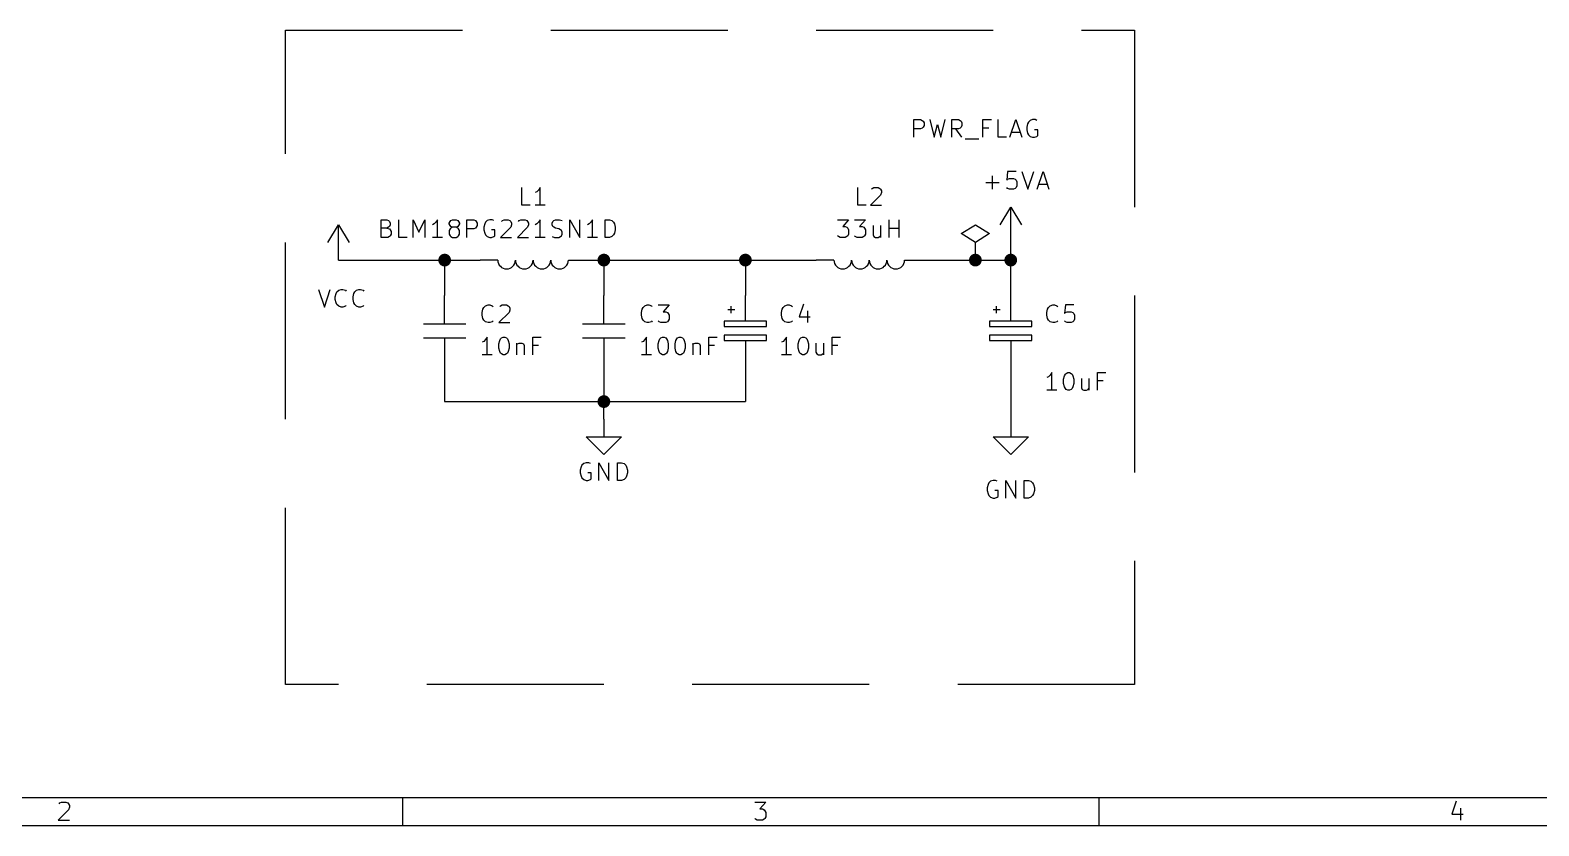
# Model space of a CAD drawing. Extents: x 0.4 to 16.1, y -11.3 to -0.4.
# Drawn here: x 3.279 to 7.543, y -11.299 to -9.05 of the extents above; entities that cross this region are included whole.
import ezdxf

# ---------------------------------------------------------------- set-up
doc = ezdxf.new("R2010")
doc.units = 0
doc.header["$MEASUREMENT"] = 0
doc.linetypes.add('DASHED', pattern=[0.75, 0.5, -0.25])
for name, color, linetype in [('BLUE3', 171, 'CONTINUOUS'), ('CYAN2', 4, 'CONTINUOUS'), ('GREEN3', 91, 'CONTINUOUS'), ('RED2', 1, 'CONTINUOUS')]:
    doc.layers.add(name, color=color, linetype=linetype)

msp = doc.modelspace()

# ---------------------------------------------------------------- linework, layer by layer
at = {"layer": 'BLUE3', "linetype": 'DASHED'}
for p, q in [((4, -10.9), (4, -9.05)), ((4, -9.05), (6.4, -9.05)), ((6.4, -9.05), (6.4, -10.9)), ((6.4, -10.9), (4, -10.9))]:
    msp.add_line(p, q, dxfattribs=at)
at = {"layer": 'CYAN2', "linetype": 'CONTINUOUS'}
for p, q in [((5.7762, -9.3528), (5.7762, -9.3028)), ((5.7762, -9.3028), (5.7952, -9.3028)), ((5.7762, -9.3528), (5.7762, -9.3028)), ((5.7762, -9.3028), (5.7952, -9.3028)), ((5.7952, -9.329), (5.7762, -9.329)), ((5.7952, -9.329), (5.7762, -9.329)), ((5.7952, -9.3028), (5.8, -9.3052)), ((5.7952, -9.3028), (5.8, -9.3052)), ((5.8, -9.3266), (5.7952, -9.329)), ((5.8, -9.3266), (5.7952, -9.329)), ((5.8, -9.3052), (5.8024, -9.3076)), ((5.8, -9.3052), (5.8024, -9.3076)), ((5.8024, -9.3242), (5.8, -9.3266)), ((5.8024, -9.3242), (5.8, -9.3266)), ((5.8024, -9.3076), (5.8048, -9.3123)), ((5.8024, -9.3076), (5.8048, -9.3123)), ((5.8048, -9.3195), (5.8024, -9.3242)), ((5.8048, -9.3195), (5.8024, -9.3242)), ((5.8048, -9.3123), (5.8048, -9.3195)), ((5.8048, -9.3123), (5.8048, -9.3195)), ((5.8214, -9.3028), (5.8333, -9.3528)), ((5.8214, -9.3028), (5.8333, -9.3528)), ((5.8333, -9.3528), (5.8429, -9.3171)), ((5.8333, -9.3528), (5.8429, -9.3171)), ((5.8429, -9.3171), (5.8524, -9.3528)), ((5.8429, -9.3171), (5.8524, -9.3528)), ((5.8524, -9.3528), (5.8643, -9.3028)), ((5.8524, -9.3528), (5.8643, -9.3028)), ((5.8833, -9.3528), (5.8833, -9.3028)), ((5.8833, -9.3028), (5.9024, -9.3028)), ((5.8833, -9.3528), (5.8833, -9.3028)), ((5.8833, -9.3028), (5.9024, -9.3028)), ((5.9024, -9.329), (5.8833, -9.329)), ((5.9024, -9.329), (5.8833, -9.329)), ((5.9119, -9.3528), (5.8952, -9.329)), ((5.9119, -9.3528), (5.8952, -9.329)), ((5.9024, -9.3028), (5.9071, -9.3052)), ((5.9024, -9.3028), (5.9071, -9.3052)), ((5.9071, -9.3266), (5.9024, -9.329)), ((5.9071, -9.3266), (5.9024, -9.329)), ((5.9071, -9.3052), (5.9095, -9.3076)), ((5.9071, -9.3052), (5.9095, -9.3076)), ((5.9095, -9.3242), (5.9071, -9.3266)), ((5.9095, -9.3242), (5.9071, -9.3266)), ((5.9095, -9.3076), (5.9119, -9.3123)), ((5.9095, -9.3076), (5.9119, -9.3123)), ((5.9119, -9.3195), (5.9095, -9.3242)), ((5.9119, -9.3195), (5.9095, -9.3242)), ((5.9119, -9.3123), (5.9119, -9.3195)), ((5.9119, -9.3123), (5.9119, -9.3195)), ((5.9714, -9.3528), (5.9714, -9.3028)), ((5.9714, -9.3028), (5.9952, -9.3028)), ((5.9714, -9.3528), (5.9714, -9.3028)), ((5.9714, -9.3028), (5.9952, -9.3028)), ((5.9881, -9.3266), (5.9714, -9.3266)), ((5.9881, -9.3266), (5.9714, -9.3266)), ((6.0143, -9.3528), (6.0143, -9.3028)), ((6.0143, -9.3528), (6.0143, -9.3028)), ((6.0476, -9.3528), (6.0643, -9.3028)), ((6.0476, -9.3528), (6.0643, -9.3028)), ((6.0643, -9.3028), (6.081, -9.3528)), ((6.0643, -9.3028), (6.081, -9.3528)), ((6.0976, -9.3147), (6.0952, -9.3242)), ((6.0976, -9.3147), (6.0952, -9.3242)), ((6.0952, -9.3242), (6.0952, -9.3314)), ((6.0952, -9.3242), (6.0952, -9.3314)), ((6.0952, -9.3314), (6.0976, -9.3409)), ((6.0952, -9.3314), (6.0976, -9.3409)), ((6.1, -9.3099), (6.0976, -9.3147)), ((6.1, -9.3099), (6.0976, -9.3147)), ((6.1048, -9.3052), (6.1, -9.3099)), ((6.1048, -9.3052), (6.1, -9.3099)), ((6.1119, -9.3028), (6.1048, -9.3052)), ((6.1119, -9.3028), (6.1048, -9.3052)), ((6.119, -9.3028), (6.1119, -9.3028)), ((6.119, -9.3028), (6.1119, -9.3028)), ((6.1262, -9.3314), (6.1167, -9.3314)), ((6.1262, -9.3314), (6.1167, -9.3314)), ((6.1238, -9.3052), (6.119, -9.3028)), ((6.1238, -9.3052), (6.119, -9.3028)), ((6.1262, -9.348), (6.1262, -9.3314)), ((6.1262, -9.348), (6.1262, -9.3314)), ((5.9214, -9.3576), (5.9595, -9.3576)), ((5.9214, -9.3576), (5.9595, -9.3576)), ((6.0381, -9.3528), (6.0143, -9.3528)), ((6.0381, -9.3528), (6.0143, -9.3528)), ((6.0524, -9.3385), (6.0762, -9.3385)), ((6.0524, -9.3385), (6.0762, -9.3385)), ((6.0976, -9.3409), (6.1, -9.3457)), ((6.0976, -9.3409), (6.1, -9.3457)), ((6.1, -9.3457), (6.1048, -9.3504)), ((6.1, -9.3457), (6.1048, -9.3504)), ((6.1048, -9.3504), (6.1119, -9.3528)), ((6.1048, -9.3504), (6.1119, -9.3528)), ((6.1119, -9.3528), (6.1167, -9.3528)), ((6.1119, -9.3528), (6.1167, -9.3528)), ((6.1167, -9.3528), (6.1238, -9.3504)), ((6.1167, -9.3528), (6.1238, -9.3504)), ((6.1238, -9.3504), (6.1262, -9.348)), ((6.1238, -9.3504), (6.1262, -9.348)), ((5.9983, -9.4998), (5.9983, -9.4617)), ((5.9983, -9.4998), (5.9983, -9.4617)), ((6.0412, -9.4498), (6.0388, -9.4736)), ((6.0412, -9.4498), (6.0388, -9.4736)), ((6.065, -9.4498), (6.0412, -9.4498)), ((6.065, -9.4498), (6.0412, -9.4498)), ((6.0817, -9.4498), (6.0983, -9.4998)), ((6.0817, -9.4498), (6.0983, -9.4998)), ((6.0983, -9.4998), (6.115, -9.4498)), ((6.0983, -9.4998), (6.115, -9.4498)), ((6.1245, -9.4998), (6.1412, -9.4498)), ((6.1245, -9.4998), (6.1412, -9.4498)), ((6.1412, -9.4498), (6.1579, -9.4998)), ((6.1412, -9.4498), (6.1579, -9.4998)), ((4.6679, -9.5448), (4.6679, -9.4948)), ((4.7107, -9.5067), (4.706, -9.5091)), ((4.7155, -9.5019), (4.7107, -9.5067)), ((4.7202, -9.4948), (4.7155, -9.5019)), ((4.7202, -9.5448), (4.7202, -9.4948)), ((5.6179, -9.5448), (5.6179, -9.4948)), ((5.6179, -9.5448), (5.6179, -9.4948)), ((5.656, -9.4996), (5.6583, -9.4972)), ((5.656, -9.4996), (5.6583, -9.4972)), ((5.6583, -9.4972), (5.6631, -9.4948)), ((5.6583, -9.4972), (5.6631, -9.4948)), ((5.6631, -9.4948), (5.675, -9.4948)), ((5.6631, -9.4948), (5.675, -9.4948)), ((5.675, -9.4948), (5.6798, -9.4972)), ((5.675, -9.4948), (5.6798, -9.4972)), ((5.6798, -9.4972), (5.6821, -9.4996)), ((5.6798, -9.4972), (5.6821, -9.4996)), ((5.6821, -9.4996), (5.6845, -9.5043)), ((5.6821, -9.4996), (5.6845, -9.5043)), ((5.6845, -9.5043), (5.6845, -9.5091)), ((5.6845, -9.5043), (5.6845, -9.5091)), ((5.9793, -9.4808), (6.0174, -9.4808)), ((5.9793, -9.4808), (6.0174, -9.4808)), ((6.0388, -9.4736), (6.0412, -9.4712)), ((6.0388, -9.4736), (6.0412, -9.4712)), ((6.0412, -9.4974), (6.0388, -9.495)), ((6.0412, -9.4974), (6.0388, -9.495)), ((6.0412, -9.4712), (6.046, -9.4689)), ((6.0412, -9.4712), (6.046, -9.4689)), ((6.046, -9.4998), (6.0412, -9.4974)), ((6.046, -9.4998), (6.0412, -9.4974)), ((6.046, -9.4689), (6.0579, -9.4689)), ((6.046, -9.4689), (6.0579, -9.4689)), ((6.0579, -9.4998), (6.046, -9.4998)), ((6.0579, -9.4998), (6.046, -9.4998)), ((6.0579, -9.4689), (6.0626, -9.4712)), ((6.0579, -9.4689), (6.0626, -9.4712)), ((6.0626, -9.4974), (6.0579, -9.4998)), ((6.0626, -9.4974), (6.0579, -9.4998)), ((6.0626, -9.4712), (6.065, -9.4736)), ((6.0626, -9.4712), (6.065, -9.4736)), ((6.065, -9.495), (6.0626, -9.4974)), ((6.065, -9.495), (6.0626, -9.4974)), ((6.065, -9.4736), (6.0674, -9.4784)), ((6.065, -9.4736), (6.0674, -9.4784)), ((6.0674, -9.4903), (6.065, -9.495)), ((6.0674, -9.4903), (6.065, -9.495)), ((6.0674, -9.4784), (6.0674, -9.4903)), ((6.0674, -9.4784), (6.0674, -9.4903)), ((6.1293, -9.4855), (6.1531, -9.4855)), ((6.1293, -9.4855), (6.1531, -9.4855)), ((4.6917, -9.5448), (4.6679, -9.5448)), ((4.7345, -9.5448), (4.706, -9.5448)), ((5.6417, -9.5448), (5.6179, -9.5448)), ((5.6417, -9.5448), (5.6179, -9.5448)), ((5.6821, -9.5162), (5.6536, -9.5448)), ((5.6821, -9.5162), (5.6536, -9.5448)), ((5.6536, -9.5448), (5.6845, -9.5448)), ((5.6536, -9.5448), (5.6845, -9.5448)), ((5.6845, -9.5091), (5.6821, -9.5162)), ((5.6845, -9.5091), (5.6821, -9.5162)), ((4.2702, -9.6358), (4.2702, -9.5858)), ((4.2702, -9.5858), (4.2869, -9.5858)), ((4.2869, -9.5858), (4.2917, -9.5882)), ((4.2917, -9.5882), (4.2941, -9.5906)), ((4.2941, -9.5906), (4.2964, -9.5953)), ((4.3202, -9.6358), (4.3202, -9.5858)), ((4.3607, -9.6358), (4.3607, -9.5858)), ((4.3607, -9.5858), (4.3774, -9.6215)), ((4.3774, -9.6215), (4.3941, -9.5858)), ((4.3941, -9.5858), (4.3941, -9.6358)), ((4.425, -9.5929), (4.4202, -9.5977)), ((4.4298, -9.5858), (4.425, -9.5929)), ((4.4298, -9.6358), (4.4298, -9.5858)), ((4.4631, -9.5953), (4.4655, -9.5906)), ((4.4655, -9.5906), (4.4679, -9.5882)), ((4.4679, -9.5882), (4.4726, -9.5858)), ((4.4726, -9.5858), (4.4821, -9.5858)), ((4.4821, -9.5858), (4.4869, -9.5882)), ((4.4869, -9.5882), (4.4893, -9.5906)), ((4.4893, -9.5906), (4.4917, -9.5953)), ((4.5131, -9.6358), (4.5131, -9.5858)), ((4.5131, -9.5858), (4.5321, -9.5858)), ((4.5321, -9.5858), (4.5369, -9.5882)), ((4.5369, -9.5882), (4.5393, -9.5906)), ((4.5393, -9.5906), (4.5417, -9.5953)), ((4.5655, -9.5929), (4.5631, -9.5977)), ((4.5702, -9.5882), (4.5655, -9.5929)), ((4.5774, -9.5858), (4.5702, -9.5882)), ((4.5845, -9.5858), (4.5774, -9.5858)), ((4.5893, -9.5882), (4.5845, -9.5858)), ((4.6107, -9.5906), (4.6131, -9.5882)), ((4.6131, -9.5882), (4.6179, -9.5858)), ((4.6179, -9.5858), (4.6298, -9.5858)), ((4.6298, -9.5858), (4.6345, -9.5882)), ((4.6345, -9.5882), (4.6369, -9.5906)), ((4.6369, -9.5906), (4.6393, -9.5953)), ((4.6583, -9.5906), (4.6607, -9.5882)), ((4.6607, -9.5882), (4.6655, -9.5858)), ((4.6655, -9.5858), (4.6774, -9.5858)), ((4.6774, -9.5858), (4.6821, -9.5882)), ((4.6821, -9.5882), (4.6845, -9.5906)), ((4.6845, -9.5906), (4.6869, -9.5953)), ((4.7155, -9.5929), (4.7107, -9.5977)), ((4.7202, -9.5858), (4.7155, -9.5929)), ((4.7202, -9.6358), (4.7202, -9.5858)), ((4.7536, -9.5953), (4.7559, -9.5906)), ((4.7559, -9.5906), (4.7583, -9.5882)), ((4.7583, -9.5882), (4.7631, -9.5858)), ((4.7631, -9.5858), (4.775, -9.5858)), ((4.775, -9.5858), (4.7821, -9.5882)), ((4.8036, -9.6358), (4.8036, -9.5858)), ((4.8036, -9.5858), (4.8321, -9.6358)), ((4.8321, -9.6358), (4.8321, -9.5858)), ((4.8631, -9.5929), (4.8583, -9.5977)), ((4.8679, -9.5858), (4.8631, -9.5929)), ((4.8679, -9.6358), (4.8679, -9.5858)), ((4.9036, -9.6358), (4.9036, -9.5858)), ((4.9036, -9.5858), (4.9155, -9.5858)), ((4.9155, -9.5858), (4.9226, -9.5882)), ((4.9226, -9.5882), (4.9274, -9.5929)), ((4.9274, -9.5929), (4.9298, -9.5977)), ((5.5607, -9.5858), (5.5917, -9.5858)), ((5.5607, -9.5858), (5.5917, -9.5858)), ((5.5917, -9.5858), (5.575, -9.6049)), ((5.5917, -9.5858), (5.575, -9.6049)), ((5.6083, -9.5858), (5.6393, -9.5858)), ((5.6083, -9.5858), (5.6393, -9.5858)), ((5.6393, -9.5858), (5.6226, -9.6049)), ((5.6393, -9.5858), (5.6226, -9.6049)), ((5.7059, -9.6358), (5.7059, -9.5858)), ((5.7059, -9.6358), (5.7059, -9.5858)), ((5.7345, -9.6358), (5.7345, -9.5858)), ((5.7345, -9.6358), (5.7345, -9.5858)), ((4.2869, -9.6096), (4.2702, -9.6096)), ((4.2893, -9.6358), (4.2702, -9.6358)), ((4.2917, -9.6072), (4.2869, -9.6096)), ((4.2869, -9.6096), (4.2941, -9.612)), ((4.2941, -9.6334), (4.2893, -9.6358)), ((4.2941, -9.6049), (4.2917, -9.6072)), ((4.2964, -9.6001), (4.2941, -9.6049)), ((4.2941, -9.612), (4.2964, -9.6144)), ((4.2964, -9.631), (4.2941, -9.6334)), ((4.2964, -9.5953), (4.2964, -9.6001)), ((4.2964, -9.6144), (4.2988, -9.6191)), ((4.2988, -9.6263), (4.2964, -9.631)), ((4.2988, -9.6191), (4.2988, -9.6263)), ((4.3441, -9.6358), (4.3202, -9.6358)), ((4.4202, -9.5977), (4.4155, -9.6001)), ((4.4441, -9.6358), (4.4155, -9.6358)), ((4.4631, -9.5977), (4.4631, -9.5953)), ((4.4655, -9.6025), (4.4631, -9.5977)), ((4.4655, -9.612), (4.4631, -9.6168)), ((4.4631, -9.6168), (4.4631, -9.6263)), ((4.4631, -9.6263), (4.4655, -9.631)), ((4.4679, -9.6049), (4.4655, -9.6025)), ((4.4679, -9.6096), (4.4655, -9.612)), ((4.4655, -9.631), (4.4679, -9.6334)), ((4.4726, -9.6072), (4.4679, -9.6049)), ((4.4726, -9.6072), (4.4679, -9.6096)), ((4.4679, -9.6334), (4.4726, -9.6358)), ((4.4821, -9.6072), (4.4726, -9.6072)), ((4.4726, -9.6358), (4.4821, -9.6358)), ((4.4869, -9.6049), (4.4821, -9.6072)), ((4.4869, -9.6096), (4.4821, -9.6072)), ((4.4821, -9.6358), (4.4869, -9.6334)), ((4.4893, -9.6025), (4.4869, -9.6049)), ((4.4893, -9.612), (4.4869, -9.6096)), ((4.4869, -9.6334), (4.4893, -9.631)), ((4.4917, -9.5977), (4.4893, -9.6025)), ((4.4917, -9.6168), (4.4893, -9.612)), ((4.4893, -9.631), (4.4917, -9.6263)), ((4.4917, -9.5953), (4.4917, -9.5977)), ((4.4917, -9.6263), (4.4917, -9.6168)), ((4.5321, -9.612), (4.5131, -9.612)), ((4.5369, -9.6096), (4.5321, -9.612)), ((4.5393, -9.6072), (4.5369, -9.6096)), ((4.5417, -9.6025), (4.5393, -9.6072)), ((4.5417, -9.5953), (4.5417, -9.6025)), ((4.5631, -9.5977), (4.5607, -9.6072)), ((4.5607, -9.6072), (4.5607, -9.6144)), ((4.5607, -9.6144), (4.5631, -9.6239)), ((4.5631, -9.6239), (4.5655, -9.6287)), ((4.5655, -9.6287), (4.5702, -9.6334)), ((4.5702, -9.6334), (4.5774, -9.6358)), ((4.5774, -9.6358), (4.5821, -9.6358)), ((4.5917, -9.6144), (4.5821, -9.6144)), ((4.5821, -9.6358), (4.5893, -9.6334)), ((4.5893, -9.6334), (4.5917, -9.631)), ((4.5917, -9.631), (4.5917, -9.6144)), ((4.6369, -9.6072), (4.6083, -9.6358)), ((4.6083, -9.6358), (4.6393, -9.6358)), ((4.6393, -9.6001), (4.6369, -9.6072)), ((4.6393, -9.5953), (4.6393, -9.6001)), ((4.6845, -9.6072), (4.656, -9.6358)), ((4.656, -9.6358), (4.6869, -9.6358)), ((4.6869, -9.6001), (4.6845, -9.6072)), ((4.6869, -9.5953), (4.6869, -9.6001)), ((4.7107, -9.5977), (4.706, -9.6001)), ((4.7345, -9.6358), (4.706, -9.6358)), ((4.7536, -9.6001), (4.7536, -9.5953)), ((4.7559, -9.6049), (4.7536, -9.6001)), ((4.7536, -9.6334), (4.7607, -9.6358)), ((4.7583, -9.6072), (4.7559, -9.6049)), ((4.7631, -9.6096), (4.7583, -9.6072)), ((4.7607, -9.6358), (4.7726, -9.6358)), ((4.7726, -9.612), (4.7631, -9.6096)), ((4.7774, -9.6144), (4.7726, -9.612)), ((4.7726, -9.6358), (4.7774, -9.6334)), ((4.7798, -9.6168), (4.7774, -9.6144)), ((4.7774, -9.6334), (4.7798, -9.631)), ((4.7821, -9.6215), (4.7798, -9.6168)), ((4.7798, -9.631), (4.7821, -9.6263)), ((4.7821, -9.6263), (4.7821, -9.6215)), ((4.8583, -9.5977), (4.8536, -9.6001)), ((4.8821, -9.6358), (4.8536, -9.6358)), ((4.9155, -9.6358), (4.9036, -9.6358)), ((4.9226, -9.6334), (4.9155, -9.6358)), ((4.9274, -9.6287), (4.9226, -9.6334)), ((4.9298, -9.6239), (4.9274, -9.6287)), ((4.9298, -9.5977), (4.9321, -9.6072)), ((4.9321, -9.6144), (4.9298, -9.6239)), ((4.9321, -9.6072), (4.9321, -9.6144)), ((5.5631, -9.6334), (5.5607, -9.631)), ((5.5631, -9.6334), (5.5607, -9.631)), ((5.5679, -9.6358), (5.5631, -9.6334)), ((5.5679, -9.6358), (5.5631, -9.6334)), ((5.5821, -9.6358), (5.5679, -9.6358)), ((5.5821, -9.6358), (5.5679, -9.6358)), ((5.575, -9.6049), (5.5821, -9.6049)), ((5.575, -9.6049), (5.5821, -9.6049)), ((5.5821, -9.6049), (5.5869, -9.6072)), ((5.5821, -9.6049), (5.5869, -9.6072)), ((5.5869, -9.6334), (5.5821, -9.6358)), ((5.5869, -9.6334), (5.5821, -9.6358)), ((5.5869, -9.6072), (5.5893, -9.6096)), ((5.5869, -9.6072), (5.5893, -9.6096)), ((5.5893, -9.631), (5.5869, -9.6334)), ((5.5893, -9.631), (5.5869, -9.6334)), ((5.5893, -9.6096), (5.5917, -9.6144)), ((5.5893, -9.6096), (5.5917, -9.6144)), ((5.5917, -9.6263), (5.5893, -9.631)), ((5.5917, -9.6263), (5.5893, -9.631)), ((5.5917, -9.6144), (5.5917, -9.6263)), ((5.5917, -9.6144), (5.5917, -9.6263)), ((5.6107, -9.6334), (5.6083, -9.631)), ((5.6107, -9.6334), (5.6083, -9.631)), ((5.6155, -9.6358), (5.6107, -9.6334)), ((5.6155, -9.6358), (5.6107, -9.6334)), ((5.6298, -9.6358), (5.6155, -9.6358)), ((5.6298, -9.6358), (5.6155, -9.6358)), ((5.6226, -9.6049), (5.6298, -9.6049)), ((5.6226, -9.6049), (5.6298, -9.6049)), ((5.6298, -9.6049), (5.6345, -9.6072)), ((5.6298, -9.6049), (5.6345, -9.6072)), ((5.6345, -9.6334), (5.6298, -9.6358)), ((5.6345, -9.6334), (5.6298, -9.6358)), ((5.6345, -9.6072), (5.6369, -9.6096)), ((5.6345, -9.6072), (5.6369, -9.6096)), ((5.6369, -9.631), (5.6345, -9.6334)), ((5.6369, -9.631), (5.6345, -9.6334)), ((5.6369, -9.6096), (5.6393, -9.6144)), ((5.6369, -9.6096), (5.6393, -9.6144)), ((5.6393, -9.6263), (5.6369, -9.631)), ((5.6393, -9.6263), (5.6369, -9.631)), ((5.6393, -9.6144), (5.6393, -9.6263)), ((5.6393, -9.6144), (5.6393, -9.6263)), ((5.6607, -9.6025), (5.6607, -9.6287)), ((5.6607, -9.6025), (5.6607, -9.6287)), ((5.6607, -9.6287), (5.6631, -9.6334)), ((5.6607, -9.6287), (5.6631, -9.6334)), ((5.6631, -9.6334), (5.6679, -9.6358)), ((5.6631, -9.6334), (5.6679, -9.6358)), ((5.6679, -9.6358), (5.675, -9.6358)), ((5.6679, -9.6358), (5.675, -9.6358)), ((5.675, -9.6358), (5.6798, -9.6334)), ((5.675, -9.6358), (5.6798, -9.6334)), ((5.6798, -9.6334), (5.6821, -9.631)), ((5.6798, -9.6334), (5.6821, -9.631)), ((5.6821, -9.6025), (5.6821, -9.6358)), ((5.6821, -9.6025), (5.6821, -9.6358)), ((5.7059, -9.6096), (5.7345, -9.6096)), ((5.7059, -9.6096), (5.7345, -9.6096)), ((4.0933, -9.7828), (4.11, -9.8328)), ((4.11, -9.8328), (4.1267, -9.7828)), ((4.141, -9.8042), (4.1433, -9.7947)), ((4.141, -9.8114), (4.141, -9.8042)), ((4.1433, -9.7947), (4.1457, -9.7899)), ((4.1457, -9.7899), (4.1505, -9.7852)), ((4.1505, -9.7852), (4.1576, -9.7828)), ((4.1576, -9.7828), (4.1624, -9.7828)), ((4.1624, -9.7828), (4.1695, -9.7852)), ((4.1695, -9.7852), (4.1719, -9.7876)), ((4.191, -9.8042), (4.1933, -9.7947)), ((4.191, -9.8114), (4.191, -9.8042)), ((4.1933, -9.7947), (4.1957, -9.7899)), ((4.1957, -9.7899), (4.2005, -9.7852)), ((4.2005, -9.7852), (4.2076, -9.7828)), ((4.2076, -9.7828), (4.2124, -9.7828)), ((4.2124, -9.7828), (4.2195, -9.7852)), ((4.2195, -9.7852), (4.2219, -9.7876)), ((4.1433, -9.8209), (4.141, -9.8114)), ((4.1457, -9.8257), (4.1433, -9.8209)), ((4.1505, -9.8304), (4.1457, -9.8257)), ((4.1576, -9.8328), (4.1505, -9.8304)), ((4.1624, -9.8328), (4.1576, -9.8328)), ((4.1695, -9.8304), (4.1624, -9.8328)), ((4.1719, -9.828), (4.1695, -9.8304)), ((4.1933, -9.8209), (4.191, -9.8114)), ((4.1957, -9.8257), (4.1933, -9.8209)), ((4.2005, -9.8304), (4.1957, -9.8257)), ((4.2076, -9.8328), (4.2005, -9.8304)), ((4.2124, -9.8328), (4.2076, -9.8328)), ((4.2195, -9.8304), (4.2124, -9.8328)), ((4.2219, -9.828), (4.2195, -9.8304)), ((4.5559, -9.8482), (4.5583, -9.8387)), ((4.5559, -9.8554), (4.5559, -9.8482)), ((4.5583, -9.8387), (4.5607, -9.8339)), ((4.5607, -9.8339), (4.5654, -9.8292)), ((4.5654, -9.8292), (4.5726, -9.8268)), ((4.5726, -9.8268), (4.5773, -9.8268)), ((4.5773, -9.8268), (4.5845, -9.8292)), ((4.5845, -9.8292), (4.5869, -9.8316)), ((4.6321, -9.8482), (4.6035, -9.8768)), ((4.6059, -9.8316), (4.6083, -9.8292)), ((4.6083, -9.8292), (4.613, -9.8268)), ((4.613, -9.8268), (4.6249, -9.8268)), ((4.6249, -9.8268), (4.6297, -9.8292)), ((4.6297, -9.8292), (4.6321, -9.8316)), ((4.6321, -9.8316), (4.6345, -9.8363)), ((4.6345, -9.8411), (4.6321, -9.8482)), ((4.6345, -9.8363), (4.6345, -9.8411)), ((5.0059, -9.8482), (5.0083, -9.8387)), ((5.0059, -9.8554), (5.0059, -9.8482)), ((5.0083, -9.8387), (5.0107, -9.8339)), ((5.0107, -9.8339), (5.0154, -9.8292)), ((5.0154, -9.8292), (5.0226, -9.8268)), ((5.0226, -9.8268), (5.0273, -9.8268)), ((5.0273, -9.8268), (5.0345, -9.8292)), ((5.0345, -9.8292), (5.0369, -9.8316)), ((5.0535, -9.8268), (5.0845, -9.8268)), ((5.0845, -9.8268), (5.0678, -9.8459)), ((5.0678, -9.8459), (5.0749, -9.8459)), ((5.0749, -9.8459), (5.0797, -9.8482)), ((5.0797, -9.8482), (5.0821, -9.8506)), ((5.4019, -9.8482), (5.4043, -9.8387)), ((5.4019, -9.8554), (5.4019, -9.8482)), ((5.4043, -9.8387), (5.4067, -9.8339)), ((5.4067, -9.8339), (5.4114, -9.8292)), ((5.4114, -9.8292), (5.4186, -9.8268)), ((5.4186, -9.8268), (5.4233, -9.8268)), ((5.4233, -9.8268), (5.4305, -9.8292)), ((5.4305, -9.8292), (5.4329, -9.8316)), ((5.4638, -9.8244), (5.4519, -9.8601)), ((5.4757, -9.8435), (5.4757, -9.8768)), ((6.1519, -9.8482), (6.1543, -9.8387)), ((6.1519, -9.8554), (6.1519, -9.8482)), ((6.1543, -9.8387), (6.1567, -9.8339)), ((6.1567, -9.8339), (6.1614, -9.8292)), ((6.1614, -9.8292), (6.1686, -9.8268)), ((6.1686, -9.8268), (6.1733, -9.8268)), ((6.1733, -9.8268), (6.1805, -9.8292)), ((6.1805, -9.8292), (6.1829, -9.8316)), ((6.2043, -9.8268), (6.2019, -9.8506)), ((6.2019, -9.8506), (6.2043, -9.8482)), ((6.2281, -9.8268), (6.2043, -9.8268)), ((6.2043, -9.8482), (6.209, -9.8459)), ((6.209, -9.8459), (6.2209, -9.8459)), ((6.2209, -9.8459), (6.2257, -9.8482)), ((6.2257, -9.8482), (6.2281, -9.8506)), ((4.5583, -9.8649), (4.5559, -9.8554)), ((4.5607, -9.8697), (4.5583, -9.8649)), ((4.5654, -9.8744), (4.5607, -9.8697)), ((4.5726, -9.8768), (4.5654, -9.8744)), ((4.5773, -9.8768), (4.5726, -9.8768)), ((4.5845, -9.8744), (4.5773, -9.8768)), ((4.5869, -9.872), (4.5845, -9.8744)), ((4.6035, -9.8768), (4.6345, -9.8768)), ((5.0083, -9.8649), (5.0059, -9.8554)), ((5.0107, -9.8697), (5.0083, -9.8649)), ((5.0154, -9.8744), (5.0107, -9.8697)), ((5.0226, -9.8768), (5.0154, -9.8744)), ((5.0273, -9.8768), (5.0226, -9.8768)), ((5.0345, -9.8744), (5.0273, -9.8768)), ((5.0369, -9.872), (5.0345, -9.8744)), ((5.0559, -9.8744), (5.0535, -9.872)), ((5.0607, -9.8768), (5.0559, -9.8744)), ((5.0749, -9.8768), (5.0607, -9.8768)), ((5.0797, -9.8744), (5.0749, -9.8768)), ((5.0821, -9.872), (5.0797, -9.8744)), ((5.0821, -9.8506), (5.0845, -9.8554)), ((5.0845, -9.8673), (5.0821, -9.872)), ((5.0845, -9.8554), (5.0845, -9.8673)), ((5.4043, -9.8649), (5.4019, -9.8554)), ((5.4067, -9.8697), (5.4043, -9.8649)), ((5.4114, -9.8744), (5.4067, -9.8697)), ((5.4186, -9.8768), (5.4114, -9.8744)), ((5.4233, -9.8768), (5.4186, -9.8768)), ((5.4305, -9.8744), (5.4233, -9.8768)), ((5.4329, -9.872), (5.4305, -9.8744)), ((5.4519, -9.8601), (5.4829, -9.8601)), ((6.1543, -9.8649), (6.1519, -9.8554)), ((6.1567, -9.8697), (6.1543, -9.8649)), ((6.1614, -9.8744), (6.1567, -9.8697)), ((6.1686, -9.8768), (6.1614, -9.8744)), ((6.1733, -9.8768), (6.1686, -9.8768)), ((6.1805, -9.8744), (6.1733, -9.8768)), ((6.1829, -9.872), (6.1805, -9.8744)), ((6.2043, -9.8744), (6.2019, -9.872)), ((6.209, -9.8768), (6.2043, -9.8744)), ((6.2209, -9.8768), (6.209, -9.8768)), ((6.2257, -9.8744), (6.2209, -9.8768)), ((6.2281, -9.872), (6.2257, -9.8744)), ((6.2281, -9.8506), (6.2305, -9.8554)), ((6.2305, -9.8673), (6.2281, -9.872)), ((6.2305, -9.8554), (6.2305, -9.8673)), ((4.5607, -9.9297), (4.5559, -9.9321)), ((4.5654, -9.9249), (4.5607, -9.9297)), ((4.5702, -9.9178), (4.5654, -9.9249)), ((4.5702, -9.9678), (4.5702, -9.9178)), ((4.6035, -9.9369), (4.6059, -9.9273)), ((4.6059, -9.9273), (4.6083, -9.9226)), ((4.6083, -9.9226), (4.6107, -9.9202)), ((4.6107, -9.9202), (4.6154, -9.9178)), ((4.6154, -9.9178), (4.6202, -9.9178)), ((4.6202, -9.9178), (4.6249, -9.9202)), ((4.6249, -9.9202), (4.6273, -9.9226)), ((4.6273, -9.9226), (4.6297, -9.9273)), ((4.6297, -9.9273), (4.6321, -9.9369)), ((4.6535, -9.9345), (4.6535, -9.9678)), ((4.6559, -9.9369), (4.6607, -9.9345)), ((4.6607, -9.9345), (4.6678, -9.9345)), ((4.6678, -9.9345), (4.6726, -9.9369)), ((4.6988, -9.9678), (4.6988, -9.9178)), ((4.6988, -9.9178), (4.7226, -9.9178)), ((5.0107, -9.9297), (5.0059, -9.9321)), ((5.0154, -9.9249), (5.0107, -9.9297)), ((5.0202, -9.9178), (5.0154, -9.9249)), ((5.0202, -9.9678), (5.0202, -9.9178)), ((5.0535, -9.9369), (5.0559, -9.9273)), ((5.0559, -9.9273), (5.0583, -9.9226)), ((5.0583, -9.9226), (5.0607, -9.9202)), ((5.0607, -9.9202), (5.0654, -9.9178)), ((5.0654, -9.9178), (5.0702, -9.9178)), ((5.0702, -9.9178), (5.0749, -9.9202)), ((5.0749, -9.9202), (5.0773, -9.9226)), ((5.0773, -9.9226), (5.0797, -9.9273)), ((5.0797, -9.9273), (5.0821, -9.9369)), ((5.1011, -9.9369), (5.1035, -9.9273)), ((5.1035, -9.9273), (5.1059, -9.9226)), ((5.1059, -9.9226), (5.1083, -9.9202)), ((5.1083, -9.9202), (5.113, -9.9178)), ((5.113, -9.9178), (5.1178, -9.9178)), ((5.1178, -9.9178), (5.1226, -9.9202)), ((5.1226, -9.9202), (5.1249, -9.9226)), ((5.1249, -9.9226), (5.1273, -9.9273)), ((5.1273, -9.9273), (5.1297, -9.9369)), ((5.1511, -9.9345), (5.1511, -9.9678)), ((5.1535, -9.9369), (5.1583, -9.9345)), ((5.1583, -9.9345), (5.1654, -9.9345)), ((5.1654, -9.9345), (5.1702, -9.9369)), ((5.1964, -9.9678), (5.1964, -9.9178)), ((5.1964, -9.9178), (5.2202, -9.9178)), ((5.4067, -9.9297), (5.4019, -9.9321)), ((5.4114, -9.9249), (5.4067, -9.9297)), ((5.4162, -9.9178), (5.4114, -9.9249)), ((5.4162, -9.9678), (5.4162, -9.9178)), ((5.4495, -9.9369), (5.4519, -9.9273)), ((5.4519, -9.9273), (5.4543, -9.9226)), ((5.4543, -9.9226), (5.4567, -9.9202)), ((5.4567, -9.9202), (5.4614, -9.9178)), ((5.4614, -9.9178), (5.4662, -9.9178)), ((5.4662, -9.9178), (5.4709, -9.9202)), ((5.4709, -9.9202), (5.4733, -9.9226)), ((5.4733, -9.9226), (5.4757, -9.9273)), ((5.4757, -9.9273), (5.4781, -9.9369)), ((5.4995, -9.9345), (5.4995, -9.9607)), ((5.5209, -9.9345), (5.5209, -9.9678)), ((5.5448, -9.9678), (5.5448, -9.9178)), ((5.5448, -9.9178), (5.5686, -9.9178)), ((4.5845, -9.9678), (4.5559, -9.9678)), ((4.6035, -9.9488), (4.6035, -9.9369)), ((4.6059, -9.9583), (4.6035, -9.9488)), ((4.6083, -9.963), (4.6059, -9.9583)), ((4.6107, -9.9654), (4.6083, -9.963)), ((4.6154, -9.9678), (4.6107, -9.9654)), ((4.6202, -9.9678), (4.6154, -9.9678)), ((4.6249, -9.9654), (4.6202, -9.9678)), ((4.6273, -9.963), (4.6249, -9.9654)), ((4.6297, -9.9583), (4.6273, -9.963)), ((4.6321, -9.9488), (4.6297, -9.9583)), ((4.6321, -9.9369), (4.6321, -9.9488)), ((4.6535, -9.9392), (4.6559, -9.9369)), ((4.6726, -9.9369), (4.6749, -9.9416)), ((4.6749, -9.9416), (4.6749, -9.9678)), ((4.7154, -9.9416), (4.6988, -9.9416)), ((5.0345, -9.9678), (5.0059, -9.9678)), ((5.0535, -9.9488), (5.0535, -9.9369)), ((5.0559, -9.9583), (5.0535, -9.9488)), ((5.0583, -9.963), (5.0559, -9.9583)), ((5.0607, -9.9654), (5.0583, -9.963)), ((5.0654, -9.9678), (5.0607, -9.9654)), ((5.0702, -9.9678), (5.0654, -9.9678)), ((5.0749, -9.9654), (5.0702, -9.9678)), ((5.0773, -9.963), (5.0749, -9.9654)), ((5.0797, -9.9583), (5.0773, -9.963)), ((5.0821, -9.9488), (5.0797, -9.9583)), ((5.0821, -9.9369), (5.0821, -9.9488)), ((5.1011, -9.9488), (5.1011, -9.9369)), ((5.1035, -9.9583), (5.1011, -9.9488)), ((5.1059, -9.963), (5.1035, -9.9583)), ((5.1083, -9.9654), (5.1059, -9.963)), ((5.113, -9.9678), (5.1083, -9.9654)), ((5.1178, -9.9678), (5.113, -9.9678)), ((5.1226, -9.9654), (5.1178, -9.9678)), ((5.1249, -9.963), (5.1226, -9.9654)), ((5.1273, -9.9583), (5.1249, -9.963)), ((5.1297, -9.9488), (5.1273, -9.9583)), ((5.1297, -9.9369), (5.1297, -9.9488)), ((5.1511, -9.9392), (5.1535, -9.9369)), ((5.1702, -9.9369), (5.1726, -9.9416)), ((5.1726, -9.9416), (5.1726, -9.9678)), ((5.213, -9.9416), (5.1964, -9.9416)), ((5.4305, -9.9678), (5.4019, -9.9678)), ((5.4495, -9.9488), (5.4495, -9.9369)), ((5.4519, -9.9583), (5.4495, -9.9488)), ((5.4543, -9.963), (5.4519, -9.9583)), ((5.4567, -9.9654), (5.4543, -9.963)), ((5.4614, -9.9678), (5.4567, -9.9654)), ((5.4662, -9.9678), (5.4614, -9.9678)), ((5.4709, -9.9654), (5.4662, -9.9678)), ((5.4733, -9.963), (5.4709, -9.9654)), ((5.4757, -9.9583), (5.4733, -9.963)), ((5.4781, -9.9488), (5.4757, -9.9583)), ((5.4781, -9.9369), (5.4781, -9.9488)), ((5.4995, -9.9607), (5.5019, -9.9654)), ((5.5019, -9.9654), (5.5067, -9.9678)), ((5.5067, -9.9678), (5.5138, -9.9678)), ((5.5138, -9.9678), (5.5186, -9.9654)), ((5.5186, -9.9654), (5.5209, -9.963)), ((5.5614, -9.9416), (5.5448, -9.9416)), ((6.1662, -10.0178), (6.1614, -10.0249)), ((6.1662, -10.0678), (6.1662, -10.0178)), ((6.2043, -10.0226), (6.2067, -10.0202)), ((6.2067, -10.0202), (6.2114, -10.0178)), ((6.2114, -10.0178), (6.2162, -10.0178)), ((6.2162, -10.0178), (6.2209, -10.0202)), ((6.2209, -10.0202), (6.2233, -10.0226)), ((6.2948, -10.0678), (6.2948, -10.0178)), ((6.2948, -10.0178), (6.3186, -10.0178)), ((6.1567, -10.0297), (6.1519, -10.0321)), ((6.1614, -10.0249), (6.1567, -10.0297)), ((6.1995, -10.0369), (6.2019, -10.0273)), ((6.1995, -10.0488), (6.1995, -10.0369)), ((6.2019, -10.0583), (6.1995, -10.0488)), ((6.2019, -10.0273), (6.2043, -10.0226)), ((6.2043, -10.063), (6.2019, -10.0583)), ((6.2067, -10.0654), (6.2043, -10.063)), ((6.2233, -10.063), (6.2209, -10.0654)), ((6.2233, -10.0226), (6.2257, -10.0273)), ((6.2257, -10.0583), (6.2233, -10.063)), ((6.2257, -10.0273), (6.2281, -10.0369)), ((6.2281, -10.0488), (6.2257, -10.0583)), ((6.2281, -10.0369), (6.2281, -10.0488)), ((6.2495, -10.0345), (6.2495, -10.0607)), ((6.2495, -10.0607), (6.2519, -10.0654)), ((6.2686, -10.0654), (6.2709, -10.063)), ((6.2709, -10.0345), (6.2709, -10.0678)), ((6.3114, -10.0416), (6.2948, -10.0416)), ((6.1805, -10.0678), (6.1519, -10.0678)), ((6.2114, -10.0678), (6.2067, -10.0654)), ((6.2162, -10.0678), (6.2114, -10.0678)), ((6.2209, -10.0654), (6.2162, -10.0678)), ((6.2519, -10.0654), (6.2567, -10.0678)), ((6.2567, -10.0678), (6.2638, -10.0678)), ((6.2638, -10.0678), (6.2686, -10.0654)), ((4.8429, -10.2752), (4.8381, -10.2799)), ((4.85, -10.2728), (4.8429, -10.2752)), ((4.8571, -10.2728), (4.85, -10.2728)), ((4.8619, -10.2752), (4.8571, -10.2728)), ((4.8857, -10.3228), (4.8857, -10.2728)), ((4.8857, -10.2728), (4.9143, -10.3228)), ((4.9143, -10.3228), (4.9143, -10.2728)), ((4.9381, -10.3228), (4.9381, -10.2728)), ((4.9381, -10.2728), (4.95, -10.2728)), ((4.95, -10.2728), (4.9571, -10.2752)), ((4.9571, -10.2752), (4.9619, -10.2799)), ((4.8357, -10.2847), (4.8333, -10.2942)), ((4.8333, -10.2942), (4.8333, -10.3014)), ((4.8333, -10.3014), (4.8357, -10.3109)), ((4.8381, -10.2799), (4.8357, -10.2847)), ((4.8357, -10.3109), (4.8381, -10.3157)), ((4.8381, -10.3157), (4.8429, -10.3204)), ((4.8643, -10.3014), (4.8548, -10.3014)), ((4.8619, -10.3204), (4.8643, -10.318)), ((4.8643, -10.318), (4.8643, -10.3014)), ((4.9619, -10.3157), (4.9571, -10.3204)), ((4.9619, -10.2799), (4.9643, -10.2847)), ((4.9643, -10.3109), (4.9619, -10.3157)), ((4.9643, -10.2847), (4.9667, -10.2942)), ((4.9667, -10.3014), (4.9643, -10.3109)), ((4.9667, -10.2942), (4.9667, -10.3014)), ((4.8429, -10.3204), (4.85, -10.3228)), ((4.85, -10.3228), (4.8548, -10.3228)), ((4.8548, -10.3228), (4.8619, -10.3204)), ((4.95, -10.3228), (4.9381, -10.3228)), ((4.9571, -10.3204), (4.95, -10.3228)), ((5.9857, -10.3347), (5.9833, -10.3442)), ((5.9833, -10.3442), (5.9833, -10.3514)), ((5.9833, -10.3514), (5.9857, -10.3609)), ((5.9881, -10.3299), (5.9857, -10.3347)), ((5.9857, -10.3609), (5.9881, -10.3657)), ((5.9929, -10.3252), (5.9881, -10.3299)), ((6, -10.3228), (5.9929, -10.3252)), ((6.0071, -10.3228), (6, -10.3228)), ((6.0143, -10.3514), (6.0048, -10.3514)), ((6.0119, -10.3252), (6.0071, -10.3228)), ((6.0143, -10.368), (6.0143, -10.3514)), ((6.0357, -10.3728), (6.0357, -10.3228)), ((6.0357, -10.3228), (6.0643, -10.3728)), ((6.0643, -10.3728), (6.0643, -10.3228)), ((6.0881, -10.3728), (6.0881, -10.3228)), ((6.0881, -10.3228), (6.1, -10.3228)), ((6.1, -10.3228), (6.1071, -10.3252)), ((6.1071, -10.3252), (6.1119, -10.3299)), ((6.1119, -10.3299), (6.1143, -10.3347)), ((6.1143, -10.3609), (6.1119, -10.3657)), ((6.1143, -10.3347), (6.1167, -10.3442)), ((6.1167, -10.3514), (6.1143, -10.3609)), ((6.1167, -10.3442), (6.1167, -10.3514)), ((5.9881, -10.3657), (5.9929, -10.3704)), ((5.9929, -10.3704), (6, -10.3728)), ((6, -10.3728), (6.0048, -10.3728)), ((6.0048, -10.3728), (6.0119, -10.3704)), ((6.0119, -10.3704), (6.0143, -10.368)), ((6.1, -10.3728), (6.0881, -10.3728)), ((6.1071, -10.3704), (6.1, -10.3728)), ((6.1119, -10.3657), (6.1071, -10.3704))]:
    msp.add_line(p, q, dxfattribs=at)
at = {"layer": 'GREEN3', "linetype": 'CONTINUOUS'}
for p, q in [((6.05, -9.7), (6.05, -9.65)), ((4.15, -9.7), (4.45, -9.7)), ((4.45, -9.7), (4.45, -9.8)), ((4.45, -9.7), (4.55, -9.7)), ((4.85, -9.7), (4.9, -9.7)), ((4.9, -9.7), (4.9, -9.8)), ((4.9, -9.7), (5.3, -9.7)), ((5.3, -9.7), (5.5, -9.7)), ((5.3, -9.7), (5.3, -9.8)), ((5.8, -9.7), (5.95, -9.7)), ((5.95, -9.7), (6.05, -9.7)), ((6.05, -9.8), (6.05, -9.7)), ((4.45, -10), (4.45, -10.1)), ((4.9, -10), (4.9, -10.1)), ((5.3, -10), (5.3, -10.1)), ((6.05, -10), (6.05, -10.15)), ((4.45, -10.1), (4.9, -10.1)), ((4.9, -10.1), (5.3, -10.1)), ((4.9, -10.15), (4.9, -10.1))]:
    msp.add_line(p, q, dxfattribs=at)
at = {"layer": 'GREEN3', "const_width": 0.018}
for points in [[(4.441, -9.7, 1), (4.459, -9.7, 1)], [(4.891, -9.7, 1), (4.909, -9.7, 1)], [(5.291, -9.7, 1), (5.309, -9.7, 1)], [(5.941, -9.7, 1), (5.959, -9.7, 1)], [(6.041, -9.7, 1), (6.059, -9.7, 1)], [(4.891, -10.1, 1), (4.909, -10.1, 1)]]:
    msp.add_lwpolyline(points, format="xyb", close=True, dxfattribs=at)
at = {"layer": 'RED2', "linetype": 'CONTINUOUS'}
for p, q in [((6.02, -9.6), (6.05, -9.55)), ((6.05, -9.55), (6.08, -9.6)), ((6.05, -9.65), (6.05, -9.55)), ((4.12, -9.65), (4.15, -9.6)), ((4.15, -9.6), (4.18, -9.65)), ((4.15, -9.7), (4.15, -9.6)), ((5.91, -9.625), (5.95, -9.6)), ((5.95, -9.65), (5.91, -9.625)), ((5.95, -9.6), (5.99, -9.625)), ((5.99, -9.625), (5.95, -9.65)), ((5.95, -9.7), (5.95, -9.65)), ((4.6, -9.7), (4.55, -9.7)), ((4.8, -9.7), (4.85, -9.7)), ((5.55, -9.7), (5.5, -9.7)), ((5.55, -9.7), (5.5, -9.7)), ((5.75, -9.7), (5.8, -9.7)), ((5.75, -9.7), (5.8, -9.7)), ((4.45, -9.88), (4.45, -9.8)), ((4.9, -9.88), (4.9, -9.8)), ((5.3, -9.873), (5.3, -9.8)), ((6.05, -9.873), (6.05, -9.8)), ((5.25, -9.84), (5.27, -9.84)), ((5.26, -9.85), (5.26, -9.83)), ((6, -9.84), (6.02, -9.84)), ((6.01, -9.85), (6.01, -9.83)), ((4.39, -9.88), (4.51, -9.88)), ((4.84, -9.88), (4.96, -9.88)), ((5.24, -9.873), (5.24, -9.888)), ((5.36, -9.873), (5.24, -9.873)), ((5.24, -9.888), (5.36, -9.888)), ((5.36, -9.888), (5.36, -9.873)), ((5.99, -9.873), (5.99, -9.888)), ((6.11, -9.873), (5.99, -9.873)), ((5.99, -9.888), (6.11, -9.888)), ((6.11, -9.888), (6.11, -9.873)), ((4.39, -9.92), (4.51, -9.92)), ((4.45, -9.92), (4.45, -10)), ((4.84, -9.92), (4.96, -9.92)), ((4.9, -9.92), (4.9, -10)), ((5.24, -9.912), (5.24, -9.927)), ((5.36, -9.912), (5.24, -9.912)), ((5.24, -9.927), (5.36, -9.927)), ((5.3, -9.927), (5.3, -10)), ((5.36, -9.927), (5.36, -9.912)), ((5.99, -9.912), (5.99, -9.927)), ((6.11, -9.912), (5.99, -9.912)), ((5.99, -9.927), (6.11, -9.927)), ((6.05, -9.927), (6.05, -10)), ((6.11, -9.927), (6.11, -9.912)), ((4.9, -10.15), (4.9, -10.2)), ((6.05, -10.15), (6.05, -10.2)), ((4.9, -10.25), (4.85, -10.2)), ((4.85, -10.2), (4.9, -10.2)), ((4.9, -10.2), (4.95, -10.2)), ((4.95, -10.2), (4.9, -10.25)), ((6.05, -10.25), (6, -10.2)), ((6, -10.2), (6.05, -10.2)), ((6.05, -10.2), (6.1, -10.2)), ((6.1, -10.2), (6.05, -10.25)), ((16.0626, -11.2206), (0.4724, -11.2206)), ((3.3869, -11.2541), (3.3576, -11.2833)), ((3.3601, -11.237), (3.3625, -11.2346)), ((3.3625, -11.2346), (3.3674, -11.2321)), ((3.3674, -11.2321), (3.3796, -11.2321)), ((3.3796, -11.2321), (3.3845, -11.2346)), ((3.3845, -11.2346), (3.3869, -11.237)), ((3.3869, -11.237), (3.3893, -11.2419)), ((3.3893, -11.2467), (3.3869, -11.2541)), ((3.3893, -11.2419), (3.3893, -11.2467)), ((4.3307, -11.2206), (4.3307, -11.2993)), ((5.3262, -11.2321), (5.3578, -11.2321)), ((5.3578, -11.2321), (5.3408, -11.2516)), ((5.3408, -11.2516), (5.3481, -11.2516)), ((5.3481, -11.2516), (5.353, -11.2541)), ((5.353, -11.2541), (5.3554, -11.2565)), ((5.3554, -11.2565), (5.3578, -11.2614)), ((6.2992, -11.2206), (6.2992, -11.2993)), ((7.3093, -11.2297), (7.2971, -11.2662)), ((7.3215, -11.2492), (7.3215, -11.2833)), ((16.1413, -11.2993), (0.3937, -11.2993)), ((3.3576, -11.2833), (3.3893, -11.2833)), ((5.3286, -11.2809), (5.3262, -11.2784)), ((5.3335, -11.2833), (5.3286, -11.2809)), ((5.3481, -11.2833), (5.3335, -11.2833)), ((5.353, -11.2809), (5.3481, -11.2833)), ((5.3554, -11.2784), (5.353, -11.2809)), ((5.3578, -11.2736), (5.3554, -11.2784)), ((5.3578, -11.2614), (5.3578, -11.2736)), ((7.2971, -11.2662), (7.3288, -11.2662))]:
    msp.add_line(p, q, dxfattribs=at)
at = {"layer": 'RED2'}
for centre in [(4.625, -9.6999), (4.675, -9.6999), (4.725, -9.6999), (4.775, -9.6999), (5.575, -9.6999), (5.625, -9.6999), (5.675, -9.6999), (5.725, -9.6999)]:
    msp.add_arc(centre, 0.025, -179.7559, -0.2441, dxfattribs=at)

doc.saveas('drawing.dxf')
